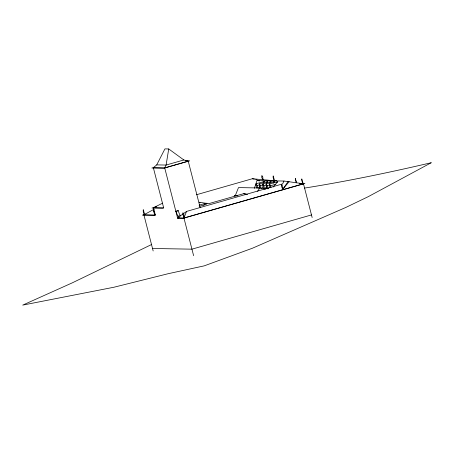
<?xml version="1.0" encoding="UTF-8"?>
<svg xmlns="http://www.w3.org/2000/svg" width="454" height="454" viewBox="0 0 454 454"><rect width="100%" height="100%" fill="white"/><g stroke="black" fill="none" stroke-linecap="round" stroke-linejoin="round"><path stroke-width="0.68" d="M263.189 182.968L264.364 181.418L256.135 183.774L256.073 185.504L256.726 188.052M266.549 183.024L267.718 181.475L259.495 183.83L259.427 185.567L260.08 188.109M269.903 183.087L271.072 181.538L262.849 183.893L262.781 185.624L263.598 188.802L264.625 188.819L266.873 186.469M273.257 183.144L274.432 181.594L266.203 183.949L266.14 185.68L266.958 188.858M273.132 187.054L277.786 181.651L269.557 184.006L269.982 187.644M156.721 206.666L151.977 208.023L162.56 208.204L163.673 207.887L153.35 167.691L156.721 164.887L164.916 148.889L168.718 148.952L166.102 165.052L164.706 167.889L177.548 217.892L183.938 218.005L303.476 183.768L312.142 217.523M254.365 188.353L256.992 180.573L283.977 181.038L303.476 183.768L301.921 183.745M184.063 217.676L183.66 217.999L183.683 216.575L182.684 214.299L182.99 213.97L182.69 212.977L183.172 212.881L183.382 213.885L183.813 214.067L184.029 216.501L184.744 217.772L183.938 218.005L193.614 255.693M184.313 217.052L186.537 211.428L282.609 183.915L283.977 181.038M237.731 195.867L234.224 195.81L235.337 195.492L238.492 187.598L259.779 187.962L265.732 189.131M257.566 191.333L259.779 187.962M283.472 189.5L282.74 188.262L282.547 185.788L282.087 185.646L281.883 184.63L281.372 184.778L281.679 185.76L281.355 186.129L282.371 188.37L282.331 189.823L288.046 181.611M247.186 194.306L243.809 193.62L208.817 203.636L207.03 203.279L206.19 204.391L199.533 206.298M282.331 189.823L289.136 181.628M299.299 183.359L304.969 183.456L183.2 218.329L177.44 218.232L178.553 217.914L180.386 215.854L186.537 211.428M258.36 188.234L259.711 186.821M263.065 186.883L261.266 188.762L260.448 185.584L259.495 183.83M268.428 188.41L269.778 186.997M203.755 205.214L205.753 203.256L207.03 203.279M263.371 182.275L264.364 181.418M266.725 182.332L267.718 181.475M270.085 182.389L271.072 181.538M273.439 182.446L274.432 181.594M276.792 182.508L277.786 181.651M154.11 209.237L143.884 214.821L153.163 250.96M162.617 203.165L153.469 207.711L155.347 215.02L154.235 215.338L142.386 215.134L145.791 214.163M151.664 244.485L72.197 282.887L22.7 305.111L113.977 287.223L168.343 273.666L204.209 265.862L252.413 248.23L345.829 207.444L368.228 196.673L431.3 162.708C389.311 172.509 347.077 181.316 304.486 188.092M154.57 167.225L151.857 168.003L163.973 168.213L189.732 160.835L185.697 160.767M154.695 167.305L153.35 167.691L164.706 167.889L188.24 161.147L200.203 207.728M188.24 161.147L183.847 159.967L166.102 165.052L156.721 164.887M196.548 194.715L252.293 178.751L274.886 180.788L274.08 181.015L273.115 177.321L273.189 175.891L274.608 180.783M155.489 207.132L153.469 207.711L163.673 207.887M144.69 214.589L144.156 214.827L143.197 211.127L143.271 209.697L144.69 214.589L143.884 214.821L155.347 215.02M256.135 183.774L257.095 185.527L259.75 184.761M275.124 180.834L276.378 180.476L266.192 180.3M260.448 185.584L263.11 184.823M262.849 183.893L263.808 185.641L266.464 184.88M178.326 210.684L175.857 211.309L178.326 210.684A5.834 1.754 74 0 0 180.312 215.576L180.386 215.854M199.107 205.157L205.753 203.256L199.079 202.2L200.038 202.688M266.203 183.949L267.162 185.697L269.818 184.937M269.557 184.006L270.516 185.754L275.833 184.233M176.129 211.314A5.834 1.754 74 0 0 178.116 216.206L180.312 215.576M311.472 214.929L191.934 249.167L152.527 248.486M262.378 179.92L262.633 179.398L261.64 177.122L261.941 176.788L261.64 175.8L262.123 175.698L262.333 176.708L262.77 176.884L262.979 179.324L263.468 179.693M271.197 180.72L273.927 180.771M296.57 182.752L295.475 179.08M235.337 195.492L237.397 195.526M153.741 210.44L153.469 210.054L155.024 215.014M256.992 180.573L259.665 180.93M252.293 178.751L254.325 179.086M255.681 179.313L257.038 179.534M243.809 193.62L247.141 194.596M168.718 148.952L183.847 159.967M296.252 182.746L295.395 179.08M270.516 185.754L271.01 187.667M267.162 185.697L267.979 188.875M263.808 185.641L264.625 188.819M257.095 185.527L257.747 188.069M178.116 216.206L178.553 217.914M154.632 215.009L153.617 210.44M302.5 182.576L302.665 184.001L303.198 183.768L301.779 178.876L301.706 180.306L302.5 182.576M295.423 178.694L295.52 179.08L295.423 178.694"/></g></svg>
